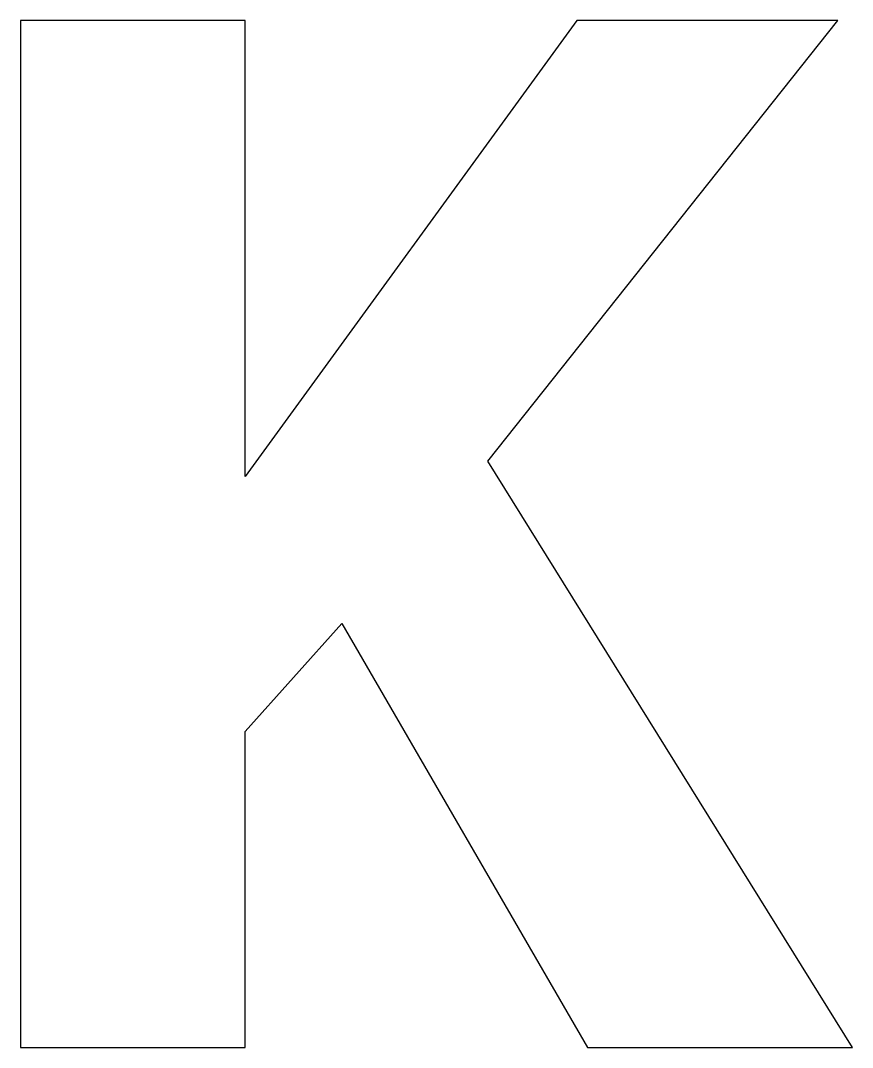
# Model space of a CAD drawing. Header units: metres. Extents: x -29.9 to 40.5, y -84.9 to 2.
import ezdxf

# ---------------------------------------------------------------- set-up
doc = ezdxf.new("R2010")
doc.units = ezdxf.units.M

msp = doc.modelspace()

# ---------------------------------------------------------------- linework, layer by layer
for p, q in [((-10.8963, 1.99879), (-29.9001, 1.99879)), ((-29.9001, 1.99879), (-29.9001, -84.9062)), ((17.1914, 1.99879), (-10.8963, -36.5902)), ((-10.8963, -36.5902), (-10.8963, 1.99879)), ((9.6541, -35.301), (39.2884, 1.99879)), ((39.2884, 1.99879), (17.1914, 1.99879)), ((40.513, -84.9062), (9.6541, -35.301)), ((-10.8963, -58.1713), (-2.71487, -49.0228)), ((-2.71487, -49.0228), (18.0939, -84.9062)), ((-10.8963, -84.9062), (-10.8963, -58.1713)), ((-29.9001, -84.9062), (-10.8963, -84.9062)), ((18.0939, -84.9062), (40.513, -84.9062))]:
    msp.add_line(p, q)

doc.saveas('drawing.dxf')
